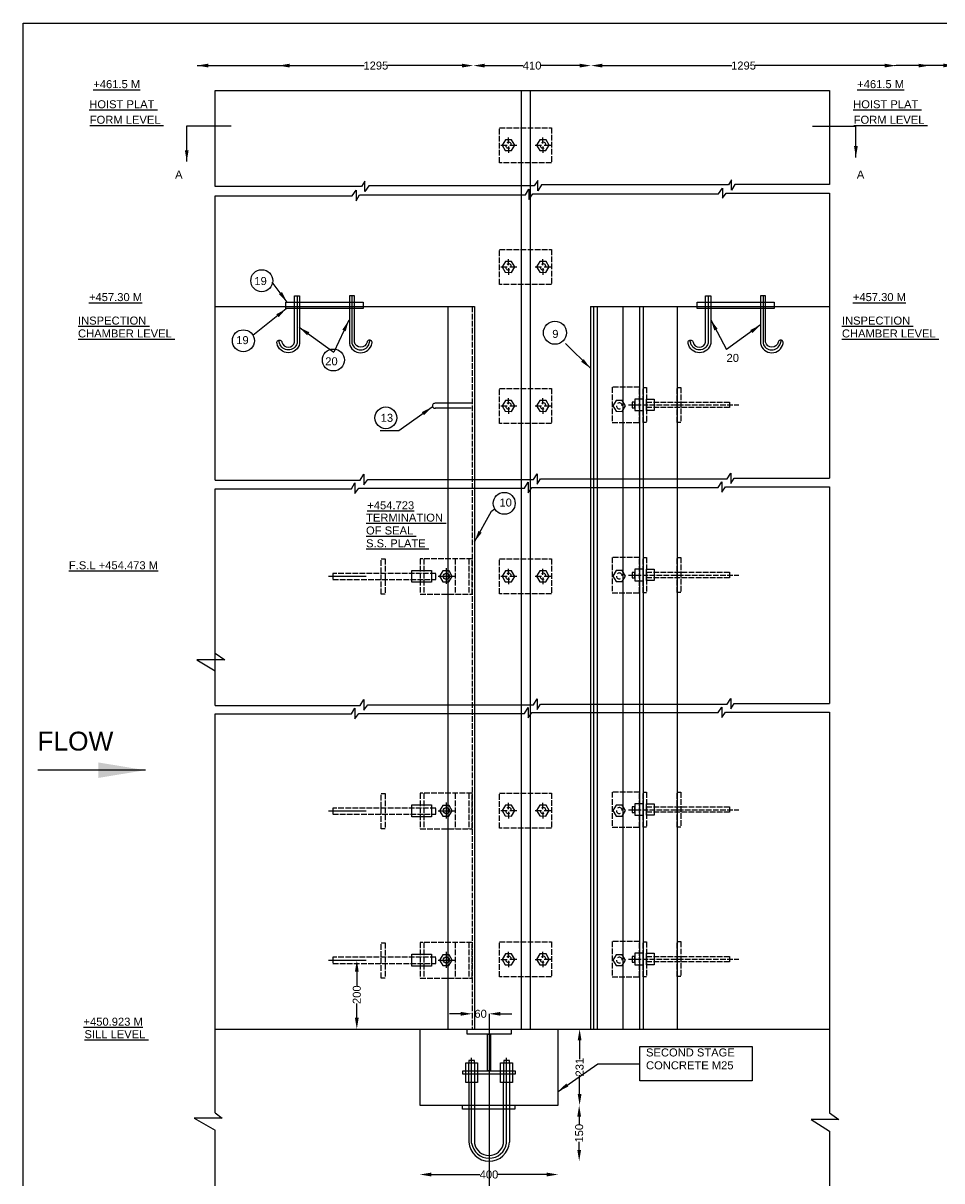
# Model space of a CAD drawing. Header units: millimetres. Extents: x 2281376 to 2613167, y 18301307 to 36806807.
# Drawn here: x 2281376 to 2379042, y 18368932 to 18491907 of the extents above; entities that cross this region are included whole.
import ezdxf

# ---------------------------------------------------------------- set-up
doc = ezdxf.new("R2010")
doc.units = ezdxf.units.MM
doc.header["$MEASUREMENT"] = 0
doc.linetypes.add('ACAD_ISO02W100', pattern=[15, 12, -3])
doc.layers.add('DRAWING', color=2, linetype='Continuous')
doc.styles.get("Standard").update_dxf_attribs({"font": 'arial.ttf', "height": 850})
doc.dimstyles.get("Standard").update_dxf_attribs({"dimtxt": 1200, "dimasz": 1200, "dimexe": 0.18, "dimexo": 0.0625, "dimgap": 0.09, "dimtad": 0, "dimdec": 0, "dimzin": 0, "dimdsep": 46, "dimtxsty": 'Standard', "dimcen": 0.09, "dimse1": 1, "dimse2": 1, "dimadec": 0, "dimazin": 0, "dimtfac": 1, "dimtdec": 0, "dimtofl": 0, "dimtmove": 0, "dimatfit": 3, "dimfxl": 1, "dimtolj": 1, "dimtzin": 0, "dimarcsym": 0})

# ---------------------------------------------------------------- blocks, each defined once
blk = doc.blocks.new('*D57')
at = {"layer": 'Defpoints', "color": 0, "transparency": 16777216}
for p in [(2316912, 18392355), (2316847, 18385055), (2316912, 18385055)]:
    blk.add_point(p, dxfattribs=at)
at = {"layer": 'DRAWING', "color": 0, "lineweight": -2, "transparency": 16777216}
for p, q in [((2316847, 18391155), (2316847, 18389650)), ((2316847, 18386255), (2316847, 18387760))]:
    blk.add_line(p, q, dxfattribs=at)
at = {"layer": 'DRAWING', "color": 0, "transparency": 16777216}
for points in [[(2316647, 18391155), (2317047, 18391155), (2316847, 18392355)], [(2316647, 18386255), (2317047, 18386255), (2316847, 18385055)]]:
    blk.add_solid(points, dxfattribs=at)
at = {"layer": 'DRAWING', "color": 0, "transparency": 16777216, "insert": (2316847, 18388705), "char_height": 850, "attachment_point": 5, "rotation": 90}
blk.add_mtext('\\A1;200', dxfattribs=at)
blk = doc.blocks.new('*D58')
at = {"layer": 'Defpoints', "color": 0, "transparency": 16777216}
for p in [(2323552, 18376962), (2338241, 18376962), (2338241, 18369602)]:
    blk.add_point(p, dxfattribs=at)
at = {"layer": 'DRAWING', "color": 0, "lineweight": -2, "transparency": 16777216}
for p, q in [((2324752, 18369602), (2329942, 18369602)), ((2337041, 18369602), (2331851, 18369602))]:
    blk.add_line(p, q, dxfattribs=at)
at = {"layer": 'DRAWING', "color": 0, "transparency": 16777216}
for points in [[(2324752, 18369802), (2324752, 18369402), (2323552, 18369602)], [(2337041, 18369802), (2337041, 18369402), (2338241, 18369602)]]:
    blk.add_solid(points, dxfattribs=at)
at = {"layer": 'DRAWING', "color": 0, "transparency": 16777216, "insert": (2330897, 18369602), "char_height": 850, "attachment_point": 5}
blk.add_mtext('\\A1;400', dxfattribs=at)
blk = doc.blocks.new('*D59')
at = {"layer": 'Defpoints', "color": 0, "transparency": 16777216}
for p in [(2330911, 18376962), (2330905, 18371020), (2340486, 18371020)]:
    blk.add_point(p, dxfattribs=at)
at = {"layer": 'DRAWING', "color": 0, "lineweight": -2, "transparency": 16777216}
for p, q in [((2340486, 18375762), (2340486, 18374889)), ((2340486, 18372220), (2340486, 18373093))]:
    blk.add_line(p, q, dxfattribs=at)
at = {"layer": 'DRAWING', "color": 0, "transparency": 16777216}
for points in [[(2340286, 18375762), (2340686, 18375762), (2340486, 18376962)], [(2340286, 18372220), (2340686, 18372220), (2340486, 18371020)]]:
    blk.add_solid(points, dxfattribs=at)
at = {"layer": 'DRAWING', "color": 0, "transparency": 16777216, "insert": (2340486, 18373991), "char_height": 850, "attachment_point": 5, "rotation": 90}
blk.add_mtext('\\A1;150', dxfattribs=at)
blk = doc.blocks.new('*D60')
at = {"layer": 'Defpoints', "color": 0, "transparency": 16777216}
for p in [(2338241, 18385055), (2338241, 18376962), (2340531, 18376962)]:
    blk.add_point(p, dxfattribs=at)
at = {"layer": 'DRAWING', "color": 0, "lineweight": -2, "transparency": 16777216}
for p, q in [((2340531, 18383855), (2340531, 18381873)), ((2340531, 18378162), (2340531, 18380144))]:
    blk.add_line(p, q, dxfattribs=at)
at = {"layer": 'DRAWING', "color": 0, "transparency": 16777216}
for points in [[(2340331, 18383855), (2340731, 18383855), (2340531, 18385055)], [(2340331, 18378162), (2340731, 18378162), (2340531, 18376962)]]:
    blk.add_solid(points, dxfattribs=at)
at = {"layer": 'DRAWING', "color": 0, "transparency": 16777216, "insert": (2340531, 18381008), "char_height": 850, "attachment_point": 5, "rotation": 90}
blk.add_mtext('\\A1;231', dxfattribs=at)
blk = doc.blocks.new('*D61')
at = {"layer": 'Defpoints', "color": 0, "transparency": 16777216}
for p in [(2330911, 18386675), (2329103, 18385976), (2330911, 18385976)]:
    blk.add_point(p, dxfattribs=at)
at = {"layer": 'DRAWING', "color": 0, "lineweight": -2, "transparency": 16777216}
for p, q in [((2327903, 18386675), (2326703, 18386675)), ((2332111, 18386675), (2333311, 18386675))]:
    blk.add_line(p, q, dxfattribs=at)
at = {"layer": 'DRAWING', "color": 0, "transparency": 16777216}
for points in [[(2327903, 18386875), (2327903, 18386475), (2329103, 18386675)], [(2332111, 18386875), (2332111, 18386475), (2330911, 18386675)]]:
    blk.add_solid(points, dxfattribs=at)
at = {"layer": 'DRAWING', "color": 0, "transparency": 16777216, "insert": (2330007, 18386675), "char_height": 850, "attachment_point": 5}
blk.add_mtext('\\A1;60', dxfattribs=at)
blk = doc.blocks.new('*D62')
at = {"layer": 'Defpoints', "color": 0, "transparency": 16777216}
for p in [(2329224, 18487533), (2341742, 18487533), (2341742, 18487397)]:
    blk.add_point(p, dxfattribs=at)
at = {"layer": 'DRAWING', "color": 0, "lineweight": -2, "transparency": 16777216}
for p, q in [((2330424, 18487397), (2334529, 18487397)), ((2340542, 18487397), (2336438, 18487397))]:
    blk.add_line(p, q, dxfattribs=at)
at = {"layer": 'DRAWING', "color": 0, "transparency": 16777216}
for points in [[(2330424, 18487597), (2330424, 18487197), (2329224, 18487397)], [(2340542, 18487597), (2340542, 18487197), (2341742, 18487397)]]:
    blk.add_solid(points, dxfattribs=at)
at = {"layer": 'DRAWING', "color": 0, "transparency": 16777216, "insert": (2335483, 18487397), "char_height": 850, "attachment_point": 5}
blk.add_mtext('\\A1;410', dxfattribs=at)
blk = doc.blocks.new('*D63')
at = {"layer": 'Defpoints', "color": 0, "transparency": 16777216}
for p in [(2308495, 18487403), (2308495, 18487397), (2329246, 18487401)]:
    blk.add_point(p, dxfattribs=at)
at = {"layer": 'DRAWING', "color": 0, "lineweight": -2, "transparency": 16777216}
for p, q in [((2309695, 18487397), (2317638, 18487397)), ((2328046, 18487397), (2320103, 18487397))]:
    blk.add_line(p, q, dxfattribs=at)
at = {"layer": 'DRAWING', "color": 0, "transparency": 16777216}
for points in [[(2309695, 18487597), (2309695, 18487197), (2308495, 18487397)], [(2328046, 18487597), (2328046, 18487197), (2329246, 18487397)]]:
    blk.add_solid(points, dxfattribs=at)
at = {"layer": 'DRAWING', "color": 0, "transparency": 16777216, "insert": (2318871, 18487397), "char_height": 850, "attachment_point": 5}
blk.add_mtext('\\A1;1295', dxfattribs=at)
blk = doc.blocks.new('*D64')
at = {"layer": 'Defpoints', "color": 0, "transparency": 16777216}
for p in [(2341742, 18487397), (2374173, 18487397), (2374173, 18487397)]:
    blk.add_point(p, dxfattribs=at)
at = {"layer": 'DRAWING', "color": 0, "lineweight": -2, "transparency": 16777216}
for p, q in [((2342942, 18487397), (2356725, 18487397)), ((2372973, 18487397), (2359190, 18487397))]:
    blk.add_line(p, q, dxfattribs=at)
at = {"layer": 'DRAWING', "color": 0, "transparency": 16777216}
for points in [[(2342942, 18487597), (2342942, 18487197), (2341742, 18487397)], [(2372973, 18487597), (2372973, 18487197), (2374173, 18487397)]]:
    blk.add_solid(points, dxfattribs=at)
at = {"layer": 'DRAWING', "color": 0, "transparency": 16777216, "insert": (2357958, 18487397), "char_height": 850, "attachment_point": 5}
blk.add_mtext('\\A1;1295', dxfattribs=at)

msp = doc.modelspace()

# ---------------------------------------------------------------- linework, layer by layer
at = {"layer": 'DRAWING', "color": 0}
for points in [[(2613166.6, 18301307), (2281375.8, 18301307), (2281375.8, 18491907.5), (2613166.6, 18491907.5)], [(2332303.5, 18478943.7), (2332632.6, 18478368.1), (2333295.6, 18478365.3), (2333629.6, 18478938.1), (2333300.5, 18479513.7), (2332637.5, 18479516.5)], [(2335963.8, 18478943.7), (2336292.9, 18478368.1), (2336955.9, 18478365.3), (2337289.9, 18478938.1), (2336960.8, 18479513.7), (2336297.8, 18479516.5)], [(2332303.5, 18466016.5), (2332632.6, 18465440.9), (2333295.6, 18465438.1), (2333629.6, 18466010.9), (2333300.5, 18466586.5), (2332637.5, 18466589.3)], [(2335963.8, 18466016.5), (2336292.9, 18465440.9), (2336955.9, 18465438.1), (2337289.9, 18466010.9), (2336960.8, 18466586.5), (2336297.8, 18466589.3)], [(2309313.2, 18462277.8), (2317527.9, 18462277.8), (2317527.9, 18461594.1), (2309313.2, 18461594.1)], [(2353016.6, 18462277.8), (2361231.3, 18462277.8), (2361231.3, 18461594.1), (2353016.6, 18461594.1)], [(2332303.5, 18451250.8), (2332632.6, 18450675.2), (2333295.6, 18450672.4), (2333629.6, 18451245.2), (2333300.5, 18451820.8), (2332637.5, 18451823.6)], [(2335963.8, 18451250.8), (2336292.9, 18450675.2), (2336955.9, 18450672.4), (2337289.9, 18451245.2), (2336960.8, 18451820.8), (2336297.8, 18451823.6)], [(2344074.5, 18451250.8), (2344403.6, 18450675.2), (2345066.6, 18450672.4), (2345400.5, 18451245.2), (2345071.5, 18451820.8), (2344408.4, 18451823.6)], [(2346398.7, 18451642.2), (2346106.6, 18451642.2), (2346106.6, 18451041.8), (2346398.7, 18451041.8)], [(2347278.5, 18451975.7), (2346398.7, 18451975.7), (2346398.7, 18450749.9), (2347278.5, 18450749.9)], [(2347625.7, 18451975.7), (2348473.2, 18451975.7), (2348473.2, 18450767.5), (2347625.7, 18450767.5)], [(2322693.3, 18433771.2), (2324773.8, 18433771.2), (2324773.8, 18432522.4), (2322693.3, 18432522.4)], [(2325653.9, 18433150.6), (2325983, 18432575), (2326646, 18432572.2), (2326980, 18433145), (2326650.9, 18433720.6), (2325987.9, 18433723.4)], [(2332303.5, 18433150.6), (2332632.6, 18432575), (2333295.6, 18432572.2), (2333629.6, 18433145), (2333300.5, 18433720.6), (2332637.5, 18433723.4)], [(2335963.8, 18433150.6), (2336292.9, 18432575), (2336955.9, 18432572.2), (2337289.9, 18433145), (2336960.8, 18433720.6), (2336297.8, 18433723.4)], [(2344074.5, 18433178.5), (2344403.6, 18432602.9), (2345066.6, 18432600.1), (2345400.5, 18433172.9), (2345071.5, 18433748.5), (2344408.4, 18433751.3)], [(2346398.7, 18433569.9), (2346106.6, 18433569.9), (2346106.6, 18432969.4), (2346398.7, 18432969.4)], [(2347278.5, 18433903.4), (2346398.7, 18433903.4), (2346398.7, 18432677.6), (2347278.5, 18432677.6)], [(2347625.7, 18433903.4), (2348473.2, 18433903.4), (2348473.2, 18432695.2), (2347625.7, 18432695.2)], [(2322693.3, 18408858.4), (2324773.8, 18408858.4), (2324773.8, 18407609.6), (2322693.3, 18407609.6)], [(2325653.9, 18408237.8), (2325983, 18407662.2), (2326646, 18407659.4), (2326980, 18408232.2), (2326650.9, 18408807.8), (2325987.9, 18408810.6)], [(2332303.5, 18408263.5), (2332632.6, 18407687.9), (2333295.6, 18407685.1), (2333629.6, 18408257.9), (2333300.5, 18408833.5), (2332637.5, 18408836.3)], [(2335963.8, 18408263.5), (2336292.9, 18407687.9), (2336955.9, 18407685.1), (2337289.9, 18408257.9), (2336960.8, 18408833.5), (2336297.8, 18408836.3)], [(2344074.5, 18408260.3), (2344403.6, 18407684.7), (2345066.6, 18407681.9), (2345400.5, 18408254.7), (2345071.5, 18408830.3), (2344408.4, 18408833.1)], [(2346398.7, 18408651.7), (2346106.6, 18408651.7), (2346106.6, 18408051.3), (2346398.7, 18408051.3)], [(2347278.5, 18408985.2), (2346398.7, 18408985.2), (2346398.7, 18407759.4), (2347278.5, 18407759.4)], [(2347625.7, 18408985.2), (2348473.2, 18408985.2), (2348473.2, 18407777), (2347625.7, 18407777)], [(2322693.3, 18393001.8), (2324773.8, 18393001.8), (2324773.8, 18391753.1), (2322693.3, 18391753.1)], [(2325653.9, 18392381.3), (2325983, 18391805.7), (2326646, 18391802.9), (2326980, 18392375.7), (2326650.9, 18392951.3), (2325987.9, 18392954.1)], [(2332303.5, 18392459.7), (2332632.6, 18391884.1), (2333295.6, 18391881.3), (2333629.6, 18392454.1), (2333300.5, 18393029.7), (2332637.5, 18393032.5)], [(2335963.8, 18392459.7), (2336292.9, 18391884.1), (2336955.9, 18391881.3), (2337289.9, 18392454.1), (2336960.8, 18393029.7), (2336297.8, 18393032.5)], [(2344074.5, 18392376.3), (2344403.6, 18391800.7), (2345066.6, 18391797.9), (2345400.5, 18392370.7), (2345071.5, 18392946.3), (2344408.4, 18392949.1)], [(2346398.7, 18392767.7), (2346106.6, 18392767.7), (2346106.6, 18392167.3), (2346398.7, 18392167.3)], [(2347278.5, 18393101.2), (2346398.7, 18393101.2), (2346398.7, 18391875.4), (2347278.5, 18391875.4)], [(2347625.7, 18393101.2), (2348473.2, 18393101.2), (2348473.2, 18391893), (2347625.7, 18391893)], [(2328588, 18385054.6), (2333246.9, 18385054.6), (2333246.9, 18384502.9), (2328588, 18384502.9)], [(2330757, 18384502.9), (2331071.5, 18384502.9), (2331071.5, 18380626.2), (2330757, 18380626.2)], [(2346936.9, 18383213.1), (2358870.3, 18383213.1), (2358870.3, 18379553.1), (2346936.9, 18379553.1)], [(2328422.8, 18381453.8), (2329670.9, 18381453.8), (2329670.9, 18379366.2), (2328422.8, 18379366.2)], [(2328756.2, 18381453.8), (2329353.5, 18381453.8), (2329353.5, 18381707.7), (2328756.2, 18381707.7)], [(2328756.2, 18381453.8), (2329353.5, 18381453.8), (2329353.5, 18379366.2), (2328756.2, 18379366.2)], [(2332136.9, 18381453.8), (2333385, 18381453.8), (2333385, 18379366.2), (2332136.9, 18379366.2)], [(2332470.3, 18381453.8), (2333067.6, 18381453.8), (2333067.6, 18381707.7), (2332470.3, 18381707.7)], [(2332470.3, 18381453.8), (2333067.6, 18381453.8), (2333067.6, 18379366.2), (2332470.3, 18379366.2)], [(2328117.5, 18380626.2), (2333695.6, 18380626.2), (2333695.6, 18380274.2), (2328117.5, 18380274.2)], [(2328094.8, 18376962.3), (2333628.5, 18376962.3), (2333628.5, 18376558.1), (2328094.8, 18376558.1)]]:
    msp.add_lwpolyline(points, close=True, dxfattribs=at)
for points in [[(2301783.2, 18484749.4), (2367082.8, 18484749.4), (2367082.8, 18474773.4), (2357050.7, 18474773.4), (2356667.8, 18474157.6), (2356667.8, 18475253.7), (2356373.2, 18474724), (2336473.3, 18474724), (2336101.7, 18474095.7), (2336101.7, 18475189.7), (2335717.1, 18474642.7), (2318143, 18474642.7), (2317715.5, 18474038.3), (2317715.5, 18475110.6), (2317333.5, 18474551.7), (2301783.2, 18474551.7), (2301783.2, 18484749.4), (2367082.8, 18484749.4), (2367082.8, 18474773.4)], [(2334321.2, 18484749.4), (2334321.2, 18385054.6)], [(2335279.2, 18484749.4), (2335279.2, 18385054.6)], [(2332979.4, 18479110.4), (2332979.4, 18479750.4)], [(2336639.7, 18479110.4), (2336639.7, 18479750.4)], [(2332155.7, 18478942.7), (2332819.2, 18478942.7)], [(2332967.9, 18478798), (2332967.9, 18478116)], [(2333120.5, 18478950.4), (2333856.5, 18478950.4)], [(2335816, 18478942.7), (2336479.5, 18478942.7)], [(2336628.2, 18478798), (2336628.2, 18478116)], [(2336780.8, 18478950.4), (2337516.8, 18478950.4)], [(2301783.2, 18473556.1), (2316338.8, 18473556.1), (2316775.6, 18474182.2), (2316775.6, 18473044), (2317144.7, 18473667.1), (2334765.4, 18473667.1), (2335134.6, 18474279.6), (2335134.6, 18473165), (2335552, 18473766.4), (2355309.9, 18473766.4), (2355733.5, 18474377.8), (2355733.5, 18473300), (2356123.6, 18473863.1), (2367082.8, 18473863.1)], [(2301783.2, 18443368.9), (2301783.2, 18473556.1)], [(2367082.8, 18473863.1), (2367082.8, 18443567.5)], [(2332979.4, 18466183.1), (2332979.4, 18466823.2)], [(2336639.7, 18466183.1), (2336639.7, 18466823.2)], [(2332155.7, 18466015.5), (2332819.2, 18466015.5)], [(2332967.9, 18465870.7), (2332967.9, 18465188.8)], [(2333120.5, 18466023.1), (2333856.5, 18466023.1)], [(2335816, 18466015.5), (2336479.5, 18466015.5)], [(2336628.2, 18465870.7), (2336628.2, 18465188.8)], [(2336780.8, 18466023.1), (2337516.8, 18466023.1)], [(2301783.2, 18461792.7), (2329369.1, 18461792.7)], [(2326534.1, 18461792.7), (2326534.1, 18385054.6)], [(2329369.1, 18461792.7), (2329369.1, 18385054.6)], [(2341681.5, 18461792.7), (2341681.5, 18385054.6)], [(2341681.5, 18461792.7), (2367082.8, 18461792.7)], [(2342020.4, 18461792.7), (2342020.4, 18385054.6)], [(2342381.2, 18461792.7), (2342381.2, 18385054.6)], [(2345135.9, 18461792.7), (2345135.9, 18385054.6)], [(2346906.8, 18461792.7), (2346906.8, 18385054.6)], [(2347278.5, 18461792.7), (2347278.5, 18385054.6)], [(2350908.9, 18461792.7), (2350908.9, 18385054.6)], [(2329102.8, 18451523.5), (2325167.2, 18451523.5)], [(2332979.4, 18451417.5), (2332979.4, 18452057.5)], [(2336639.7, 18451417.5), (2336639.7, 18452057.5)], [(2329015.9, 18451014.1), (2325191.9, 18451014.1)], [(2332155.7, 18451249.8), (2332819.2, 18451249.8)], [(2332967.9, 18451105.1), (2332967.9, 18450423.1)], [(2333120.5, 18451257.5), (2333856.5, 18451257.5)], [(2335816, 18451249.8), (2336479.5, 18451249.8)], [(2336628.2, 18451105.1), (2336628.2, 18450423.1)], [(2336780.8, 18451257.5), (2337516.8, 18451257.5)], [(2301783.2, 18443368.9), (2317216.6, 18443368.9), (2317591.2, 18443997), (2317591.2, 18442860.3), (2318014.4, 18443414.8), (2335632.5, 18443414.8), (2336020.4, 18444046.7), (2336020.4, 18442944.2), (2336391.1, 18443508.4), (2356216.2, 18443508.4), (2356597.8, 18444105), (2356597.8, 18442999.6), (2356967.9, 18443567.5), (2367082.8, 18443567.5)], [(2301783.2, 18442456.9), (2316274.8, 18442456.9), (2316649.4, 18443085), (2316649.4, 18441948.4), (2317072.6, 18442502.8), (2334690.6, 18442502.8), (2335078.6, 18443134.7), (2335078.6, 18442032.3), (2335449.3, 18442596.4), (2355274.4, 18442596.4), (2355655.9, 18443193.1), (2355655.9, 18442087.6), (2356026, 18442655.6), (2367082.8, 18442655.6)], [(2301783.2, 18419441.8), (2301783.2, 18442456.9)], [(2367082.8, 18442655.6), (2367082.8, 18419640.4)], [(2317826.7, 18433124.2), (2313852.7, 18433124.2)], [(2325482.1, 18433150.6), (2327274.4, 18433150.6)], [(2326351.5, 18434021.1), (2326351.5, 18432332.4)], [(2332155.7, 18433149.6), (2332819.2, 18433149.6)], [(2332967.9, 18433004.9), (2332967.9, 18432322.9)], [(2332979.4, 18433317.3), (2332979.4, 18433957.3)], [(2333120.5, 18433157.3), (2333856.5, 18433157.3)], [(2335816, 18433149.6), (2336479.5, 18433149.6)], [(2336628.2, 18433004.9), (2336628.2, 18432322.9)], [(2336639.7, 18433317.3), (2336639.7, 18433957.3)], [(2336780.8, 18433157.3), (2337516.8, 18433157.3)], [(2301783.2, 18424991.3), (2302802.5, 18424273), (2299838.4, 18424285.6), (2301783.2, 18423101.1)], [(2301783.2, 18419441.8), (2317216.6, 18419441.8), (2317591.2, 18420069.8), (2317591.2, 18418933.2), (2318014.4, 18419487.6), (2335632.5, 18419487.6), (2336020.4, 18420119.5), (2336020.4, 18419017.1), (2336391.1, 18419581.2), (2356216.2, 18419581.2), (2356597.8, 18420177.9), (2356597.8, 18419072.4), (2356967.9, 18419640.4), (2367082.8, 18419640.4)], [(2301783.2, 18418529.8), (2316274.8, 18418529.8), (2316649.4, 18419157.9), (2316649.4, 18418021.2), (2317072.6, 18418575.7), (2334690.6, 18418575.7), (2335078.6, 18419207.5), (2335078.6, 18418105.1), (2335449.3, 18418669.2), (2355274.4, 18418669.2), (2355655.9, 18419265.9), (2355655.9, 18418160.4), (2356026, 18418728.4), (2367082.8, 18418728.4)], [(2301783.2, 18376160.4), (2301783.2, 18418529.8)], [(2367082.8, 18418728.4), (2367082.8, 18376153.4)], [(2326351.5, 18409108.3), (2326351.5, 18407419.6)], [(2332155.7, 18408262.5), (2332819.2, 18408262.5)], [(2332979.4, 18408430.2), (2332979.4, 18409070.2)], [(2333120.5, 18408270.2), (2333856.5, 18408270.2)], [(2335816, 18408262.5), (2336479.5, 18408262.5)], [(2336639.7, 18408430.2), (2336639.7, 18409070.2)], [(2336780.8, 18408270.2), (2337516.8, 18408270.2)], [(2317826.7, 18408211.4), (2313852.7, 18408211.4)], [(2325482.1, 18408237.8), (2327274.4, 18408237.8)], [(2332967.9, 18408117.8), (2332967.9, 18407435.8)], [(2336628.2, 18408117.8), (2336628.2, 18407435.8)], [(2317826.7, 18392354.9), (2313852.7, 18392354.9)], [(2325482.1, 18392381.3), (2327274.4, 18392381.3)], [(2326351.5, 18393251.7), (2326351.5, 18391563.1)], [(2332155.7, 18392458.7), (2332819.2, 18392458.7)], [(2332967.9, 18392313.9), (2332967.9, 18391632)], [(2332979.4, 18392626.3), (2332979.4, 18393266.4)], [(2333120.5, 18392466.3), (2333856.5, 18392466.3)], [(2335816, 18392458.7), (2336479.5, 18392458.7)], [(2336628.2, 18392313.9), (2336628.2, 18391632)], [(2336639.7, 18392626.3), (2336639.7, 18393266.4)], [(2336780.8, 18392466.3), (2337516.8, 18392466.3)], [(2330911, 18386674.8), (2330911, 18367952.6)], [(2301783.2, 18385054.6), (2367082.8, 18385054.6)], [(2323552.2, 18385054.6), (2323552.2, 18376962.3), (2338241.3, 18376962.3), (2338241.3, 18385054.6)], [(2329054.9, 18372936.6), (2329054.9, 18381981.5)], [(2332768.9, 18372936.6), (2332768.9, 18381981.5)], [(2333067.6, 18379366.2), (2333067.6, 18373041.5)], [(2301783.2, 18376160.4), (2302542.5, 18375587.1), (2299544.8, 18375587.1), (2301783.2, 18374329.5)], [(2367082.8, 18376153.4), (2368088.8, 18375437.9), (2365152.3, 18375437.9), (2367082.8, 18374200.6)], [(2316974.7, 18364239.5), (2301783.2, 18364239.5), (2301783.2, 18374329.5)], [(2367082.8, 18374200.6), (2367082.8, 18364239.5), (2351671.4, 18364239.5)]]:
    msp.add_lwpolyline(points, dxfattribs=at)
at = {"layer": 'DRAWING', "color": 0, "linetype": 'ACAD_ISO02W100', "ltscale": 50}
for points in [[(2332011.1, 18480790.2), (2337557.9, 18480790.2), (2337557.9, 18477087.4), (2332011.1, 18477087.4)], [(2332011.1, 18467863), (2337557.9, 18467863), (2337557.9, 18464160.2), (2332011.1, 18464160.2)], [(2332011.1, 18453097.3), (2337557.9, 18453097.3), (2337557.9, 18449394.5), (2332011.1, 18449394.5)], [(2346906.8, 18453226.6), (2343986.5, 18453226.6), (2343986.5, 18449474), (2346906.8, 18449474)], [(2347278.5, 18453209.9), (2347625.7, 18453209.9), (2347625.7, 18449474), (2347278.5, 18449474)], [(2350908.9, 18453217.9), (2351306.3, 18453217.9), (2351306.3, 18449500.3), (2350908.9, 18449500.3)], [(2347625.7, 18451643.6), (2356473.8, 18451643.6), (2356473.8, 18451075.1), (2347625.7, 18451075.1)], [(2319425.1, 18434994.3), (2319874.1, 18434994.3), (2319874.1, 18431246.8), (2319425.1, 18431246.8)], [(2329102.8, 18435012.2), (2323587.4, 18435012.2), (2323587.4, 18431247.5), (2329102.8, 18431247.5)], [(2332011.1, 18434997.1), (2337557.9, 18434997.1), (2337557.9, 18431294.3), (2332011.1, 18431294.3)], [(2346906.8, 18435154.3), (2343986.5, 18435154.3), (2343986.5, 18431401.7), (2346906.8, 18431401.7)], [(2347278.5, 18435137.6), (2347625.7, 18435137.6), (2347625.7, 18431401.7), (2347278.5, 18431401.7)], [(2350908.9, 18435145.6), (2351306.3, 18435145.6), (2351306.3, 18431428), (2350908.9, 18431428)], [(2325232.6, 18433447.1), (2314295.7, 18433447.1), (2314295.7, 18432801.3), (2325232.6, 18432801.3)], [(2347625.7, 18433571.3), (2356473.8, 18433571.3), (2356473.8, 18433002.7), (2347625.7, 18433002.7)], [(2319425.1, 18410081.5), (2319874.1, 18410081.5), (2319874.1, 18406334), (2319425.1, 18406334)], [(2329102.8, 18410099.4), (2323587.4, 18410099.4), (2323587.4, 18406334.7), (2329102.8, 18406334.7)], [(2332011.1, 18410110), (2337557.9, 18410110), (2337557.9, 18406407.2), (2332011.1, 18406407.2)], [(2346906.8, 18410236.1), (2343986.5, 18410236.1), (2343986.5, 18406483.6), (2346906.8, 18406483.6)], [(2347278.5, 18410219.4), (2347625.7, 18410219.4), (2347625.7, 18406483.6), (2347278.5, 18406483.6)], [(2350908.9, 18410227.4), (2351306.3, 18410227.4), (2351306.3, 18406509.8), (2350908.9, 18406509.8)], [(2325232.6, 18408534.3), (2314295.7, 18408534.3), (2314295.7, 18407888.5), (2325232.6, 18407888.5)], [(2347625.7, 18408653.1), (2356473.8, 18408653.1), (2356473.8, 18408084.6), (2347625.7, 18408084.6)], [(2319425.1, 18394225), (2319874.1, 18394225), (2319874.1, 18390477.5), (2319425.1, 18390477.5)], [(2329102.8, 18394242.9), (2323587.4, 18394242.9), (2323587.4, 18390478.1), (2329102.8, 18390478.1)], [(2332011.1, 18394306.2), (2337557.9, 18394306.2), (2337557.9, 18390603.4), (2332011.1, 18390603.4)], [(2346906.8, 18394352.1), (2343986.5, 18394352.1), (2343986.5, 18390599.6), (2346906.8, 18390599.6)], [(2347278.5, 18394335.4), (2347625.7, 18394335.4), (2347625.7, 18390599.6), (2347278.5, 18390599.6)], [(2350908.9, 18394343.4), (2351306.3, 18394343.4), (2351306.3, 18390625.8), (2350908.9, 18390625.8)], [(2325232.6, 18392677.8), (2314295.7, 18392677.8), (2314295.7, 18392032), (2325232.6, 18392032)], [(2347625.7, 18392769.1), (2356473.8, 18392769.1), (2356473.8, 18392200.6), (2347625.7, 18392200.6)]]:
    msp.add_lwpolyline(points, close=True, dxfattribs=at)
at = {"layer": 'DRAWING', "color": 0}
for points in [[(2310218.8, 18462941.3), (2310765.5, 18462941.3), (2310765.5, 18457877.2, -0.82107256), (2308369.4, 18457877.2, -1.0708484), (2308888.8, 18458033.9, 0.83476078), (2310218.8, 18458033.9), (2310218.8, 18462941.3)], [(2310492.2, 18462941.3), (2310492.2, 18457896.8, -0.74797915), (2308646, 18457896.8), (2308547.8, 18458234.4)], [(2316603.8, 18462941.3), (2316057.1, 18462941.3), (2316057.1, 18457877.2, 0.82107256), (2318453.2, 18457877.2, 1.0708484), (2317933.8, 18458033.9, -0.83476078), (2316603.8, 18458033.9), (2316603.8, 18462941.3)], [(2316330.4, 18462941.3), (2316330.4, 18457896.8, 0.74797915), (2318176.6, 18457896.8), (2318274.8, 18458234.4)], [(2353922.2, 18462941.3), (2354469, 18462941.3), (2354469, 18457877.2, -0.82107256), (2352072.8, 18457877.2, -1.0708484), (2352592.2, 18458033.9, 0.83476078), (2353922.2, 18458033.9), (2353922.2, 18462941.3)], [(2354195.6, 18462941.3), (2354195.6, 18457896.8, -0.74797915), (2352349.4, 18457896.8), (2352251.2, 18458234.4)], [(2360307.2, 18462941.3), (2359760.5, 18462941.3), (2359760.5, 18457877.2, 0.82107256), (2362156.7, 18457877.2, 1.0708484), (2361637.2, 18458033.9, -0.83476078), (2360307.2, 18458033.9), (2360307.2, 18462941.3)], [(2360033.9, 18462941.3), (2360033.9, 18457896.8, 0.74797915), (2361880, 18457896.8), (2361978.3, 18458234.4)], [(2328756.2, 18379366.2), (2328756.2, 18373055.8, 0.94127406), (2333067.6, 18373041.5)], [(2329353.5, 18379366.2), (2329353.5, 18372913.5, 0.83081323), (2332452.7, 18372913.5), (2332452.7, 18376558.1), (2332452.7, 18379366.2)]]:
    msp.add_lwpolyline(points, format="xyb", dxfattribs=at)
at = {"layer": 'DRAWING', "color": 0, "linetype": 'ACAD_ISO02W100', "ltscale": 50}
for points in [[(2329102.8, 18461792.7), (2329102.8, 18385054.6)], [(2345714.3, 18451350.3), (2357454.2, 18451350.3)], [(2323979.1, 18435012.2), (2323959.1, 18431247.5)], [(2327301, 18435012.2), (2327301, 18431247.5)], [(2328746.1, 18435012.2), (2328746.1, 18431247.5)], [(2345714.3, 18433278), (2357454.2, 18433278)], [(2323979.1, 18410099.4), (2323959.1, 18406334.7)], [(2327301, 18410099.4), (2327301, 18406334.7)], [(2328746.1, 18410099.4), (2328746.1, 18406334.7)], [(2345714.3, 18408359.8), (2357454.2, 18408359.8)], [(2323979.1, 18394242.9), (2323959.1, 18390478.1)], [(2327301, 18394242.9), (2327301, 18390478.1)], [(2328746.1, 18394242.9), (2328746.1, 18390478.1)], [(2345714.3, 18392475.8), (2357454.2, 18392475.8)]]:
    msp.add_lwpolyline(points, dxfattribs=at)
at = {"layer": 'DRAWING', "color": 0}
for centre, radius in [((2306742.9, 18464548.7), 1166.5), ((2337915.2, 18459026.6), 1229), ((2304789.6, 18458169.9), 1166.5), ((2314359.1, 18456127.1), 1166.5), ((2319932.7, 18449982.8), 1166.5), ((2332518.3, 18440900.4), 1166.5), ((2326351.5, 18433150.6), 325.4), ((2326351.5, 18408237.8), 325.4), ((2326351.5, 18392381.3), 325.4)]:
    msp.add_circle(centre, radius, dxfattribs=at)
for centre, radius, start, end in [((2332964.7, 18478925.2), 290.9, 176.546102, 298.032663), ((2332997.3, 18478989.9), 278.5, 351.839405, 133.961761), ((2336625, 18478925.2), 290.9, 176.546102, 298.032663), ((2336657.6, 18478989.9), 278.5, 351.839405, 133.961761), ((2332997.3, 18466062.7), 278.5, 351.839405, 133.961761), ((2336657.6, 18466062.7), 278.5, 351.839405, 133.961761), ((2332964.7, 18465998), 290.9, 176.546102, 298.032663), ((2336625, 18465998), 290.9, 176.546102, 298.032663), ((2325138.8, 18451266), 259.1, 83.711678, 283.556736), ((2332997.3, 18451297), 278.5, 351.839405, 133.961761), ((2336657.6, 18451297), 278.5, 351.839405, 133.961761), ((2344768.3, 18451297), 278.5, 351.839405, 133.961761), ((2332964.7, 18451232.3), 290.9, 176.546102, 298.032663), ((2336625, 18451232.3), 290.9, 176.546102, 298.032663), ((2344735.7, 18451232.3), 290.9, 176.546102, 298.032663), ((2332964.7, 18433132.1), 290.9, 176.546102, 298.032663), ((2332997.3, 18433196.8), 278.5, 351.839405, 133.961761), ((2336625, 18433132.1), 290.9, 176.546102, 298.032663), ((2336657.6, 18433196.8), 278.5, 351.839405, 133.961761), ((2344735.7, 18433160), 290.9, 176.546102, 298.032663), ((2344768.3, 18433224.7), 278.5, 351.839405, 133.961761), ((2332964.7, 18408245), 290.9, 176.546102, 298.032663), ((2332997.3, 18408309.7), 278.5, 351.839405, 133.961761), ((2336625, 18408245), 290.9, 176.546102, 298.032663), ((2336657.6, 18408309.7), 278.5, 351.839405, 133.961761), ((2344735.7, 18408241.8), 290.9, 176.546102, 298.032663), ((2344768.3, 18408306.5), 278.5, 351.839405, 133.961761), ((2332964.7, 18392441.2), 290.9, 176.546102, 298.032663), ((2332997.3, 18392505.9), 278.5, 351.839405, 133.961761), ((2336625, 18392441.2), 290.9, 176.546102, 298.032663), ((2336657.6, 18392505.9), 278.5, 351.839405, 133.961761), ((2344735.7, 18392357.8), 290.9, 176.546102, 298.032663), ((2344768.3, 18392422.5), 278.5, 351.839405, 133.961761), ((2330911.9, 18373214.1), 1877.7, 188.498633, 351.501367)]:
    msp.add_arc(centre, radius, start, end, dxfattribs=at)

# ---------------------------------------------------------------- texts
for s, height, p in [('%%U+461.5 M', 850, (2288834.1, 18485001.7)), ('%%U+461.5 M', 850, (2370040.9, 18485001.7)), ('%%UHOIST PLAT ', 850, (2288404.8, 18482866.7)), ('%%UHOIST PLAT ', 850, (2369611.7, 18482866.7)), ('%%UFORM LEVEL ', 850, (2288462.3, 18481222)), ('%%UFORM LEVEL ', 850, (2369669.1, 18481222)), ('A', 850, (2297532, 18475400.2)), ('A', 850, (2370002.6, 18475400.2)), ('19', 850, (2305957.1, 18464087.8)), ('%%U+457.30 M', 850, (2288375.5, 18462381.9)), ('%%U+457.30 M', 850, (2369582.3, 18462381.9)), ('%%UINSPECTION ', 850, (2287213, 18459887.5)), ('%%UINSPECTION ', 850, (2368419.8, 18459887.5)), ('%%UCHAMBER LEVEL ', 850, (2287213, 18458522)), ('19', 850, (2304029.5, 18457810.9)), ('9', 850, (2337625.3, 18458475.5)), ('%%UCHAMBER LEVEL ', 850, (2368419.8, 18458522)), ('20', 850, (2313489.4, 18455564.1)), ('20', 850, (2356151.7, 18455925.9)), ('13', 850, (2319383.8, 18449559.5)), ('%%U+454.723', 850, (2317961, 18440265.5)), ('10', 850, (2332010.2, 18440560.6)), ('%%UTERMINATION ', 850, (2317830, 18438956.6)), ('%%UOF SEAL ', 850, (2317830, 18437591.1)), ('%%US.S. PLATE ', 850, (2317830, 18436225.7)), ('%%UF.S.L +454.473 M', 850, (2286242.3, 18433895)), ('FLOW', 2000, (2282895.8, 18414642)), ('%%U+450.923 M', 850, (2287793.4, 18385412.7)), ('%%USILL LEVEL ', 850, (2287900, 18384081.2)), ('SECOND STAGE ', 850, (2347592.7, 18382145.5)), ('CONCRETE M25', 850, (2347592.7, 18380780.1))]:
    msp.add_text(s, height=height, dxfattribs=at).set_placement(p)

# ---------------------------------------------------------------- dimensions: what is measured, and where the dimension line sits
for base, p1, p2, text, picture, middle in [((2308495.3, 18487397.3), (2329246.3, 18487400.9), (2308495.3, 18487403.4), '1295', '*D63', (2318870.8, 18487397.3)), ((2341742.3, 18487397.3), (2329224.3, 18487533), (2341742.3, 18487533), '410', '*D62', (2335483.3, 18487397.3)), ((2374173.3, 18487397.3), (2341742.3, 18487397.3), (2374173.3, 18487397.3), '1295', '*D64', (2357957.8, 18487397.3)), ((2330911, 18386674.8), (2329102.8, 18385975.5), (2330911, 18385975.5), '60', '*D61', (2330006.9, 18386674.8)), ((2338241.3, 18369602), (2323552.2, 18376962.3), (2338241.3, 18376962.3), '400', '*D58', (2330896.8, 18369602))]:
    dim = msp.add_linear_dim(base=base, p1=p1, p2=p2, text=text, dimstyle='Standard', dxfattribs=at)
    dim.commit()
    dim.dimension.update_dxf_attribs({"geometry": picture, "text_midpoint": middle})
for base, p1, p2, text, picture, middle in [((2316847, 18385054.6), (2316911.6, 18392354.9), (2316911.6, 18385054.6), '200', '*D57', (2316847, 18388704.8)), ((2340531, 18376962.3), (2338241.3, 18385054.6), (2338241.3, 18376962.3), '231', '*D60', (2340531, 18381008.4)), ((2340485.7, 18371019.5), (2330911, 18376962.3), (2330905.2, 18371019.5), '150', '*D59', (2340485.7, 18373990.9))]:
    dim = msp.add_linear_dim(base=base, p1=p1, p2=p2, angle=90, text=text, dimstyle='Standard', dxfattribs=at)
    dim.commit()
    dim.dimension.update_dxf_attribs({"geometry": picture, "text_midpoint": middle})

# ---------------------------------------------------------------- leaders
for points, override in [([(2299861.2, 18487403.4), (2313561.9, 18487403.4)], {"dimasz": 1200, "dimgap": 0.09, "dimtad": 0}), ([(2377764.8, 18487408.2), (2373965.9, 18487362.7)], {"dimgap": 0.09, "dimtad": 0}), ([(2380404.6, 18487416.2), (2374173.3, 18487397.3)], {"dimgap": 0.09, "dimtad": 0}), ([(2298769.4, 18477198.2), (2298769.4, 18481017.8), (2303495.8, 18481017.8)], {"dimgap": 0.09, "dimtad": 0}), ([(2369903.3, 18477648.1), (2369903.3, 18480920.9), (2365289.8, 18480920.9)], {"dimgap": 0.09, "dimtad": 0}), ([(2309445.9, 18462274.3), (2307861.3, 18464396.6)], {"dimgap": 0.09, "dimtad": 0}), ([(2309347.9, 18461572.3), (2305786.7, 18458731.6)], {"dimgap": 0.09, "dimtad": 0}), ([(2315996.5, 18460347.9), (2314412, 18456968.5)], {"dimgap": 0.09, "dimtad": 0}), ([(2354469, 18460409.3), (2356134.2, 18457230.1)], {"dimgap": 0.09, "dimtad": 0}), ([(2310703.7, 18459613.2), (2314412, 18456968.5)], {"dimgap": 0.09, "dimtad": 0}), ([(2359760.5, 18459854.5), (2356134.2, 18457230.1)], {"dimgap": 0.09, "dimtad": 0}), ([(2341681.5, 18455242), (2339021.4, 18457863.3)], {"dimgap": 0.09, "dimtad": 0}), ([(2324851.6, 18451125.3), (2321310.7, 18448609.3), (2319329.1, 18448609.3)], {"dimgap": 0.09, "dimtad": 0}), ([(2329369.1, 18436823.2), (2331167.2, 18440077.1), (2331539.2, 18440336.2)], {"dimgap": 0.09, "dimtad": 0}), ([(2294368.9, 18412554.4), (2282924.1, 18412554.4)], {"dimasz": 5000}), ([(2338241.3, 18378431.1), (2342478.3, 18381367.5), (2346872.9, 18381367.5)], {"dimgap": 0.09, "dimtad": 0})]:
    msp.add_leader(points, dimstyle='Standard', override=override, dxfattribs=at)

doc.saveas('drawing.dxf')
